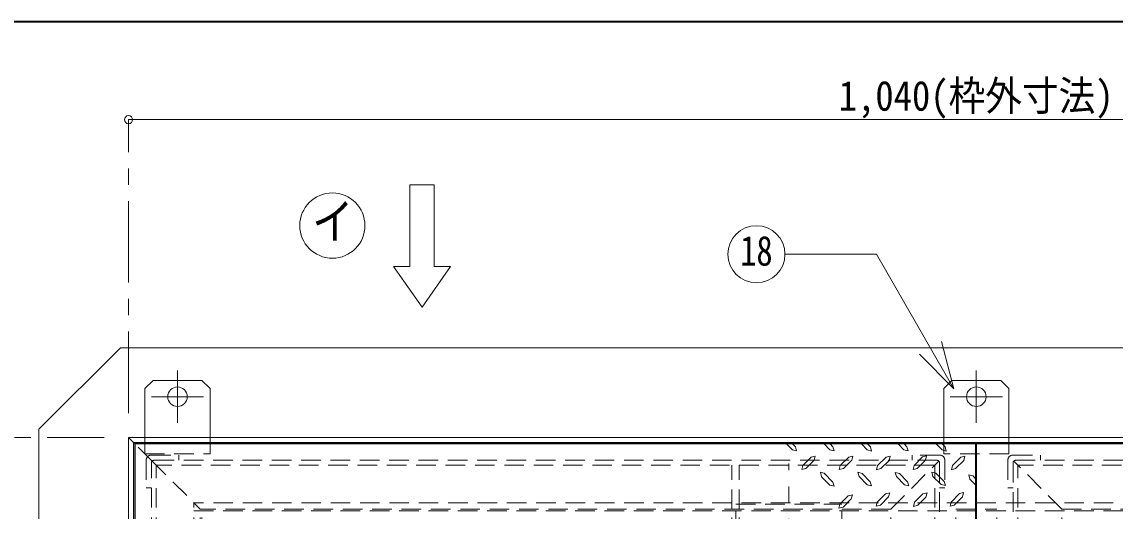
# Model space of a CAD drawing. Units: millimetres at full size, sheet at 1:10; details may follow other scales. Extents: x -2126 to 1924, y -1326 to 1484.
# Drawn here: x -1752 to -1081, y 1184 to 1484 of the extents above; entities that cross this region are included whole.
import ezdxf
from ezdxf.enums import TextEntityAlignment as Align

# ---------------------------------------------------------------- set-up
doc = ezdxf.new("R2010")
doc.units = ezdxf.units.MM
doc.header["$LTSCALE"] = 10
doc.header["$PDMODE"] = 32
doc.header["$PDSIZE"] = 5
doc.linetypes.add('CHAIN1', pattern=[8, 5, -1, 1, -1])
doc.linetypes.add('DASHED1', pattern=[1.8, 1.2, -0.6])
doc.layers.add('0-0_ﾚｲﾔ1', color=4, linetype='Continuous', lineweight=9)
doc.styles.add('ＭＳ ゴシック', font='')
doc.styles.get('ＭＳ ゴシック').set_extended_font_data('MS Gothic')

msp = doc.modelspace()

# ---------------------------------------------------------------- linework, layer by layer
at = {"layer": '0-0_ﾚｲﾔ1', "color": 1, "lineweight": 40}
for p, q in [((1923.78, 1484.05), (-2126.22, 1484.05)), ((-1166.22, 934.05), (-1166.22, 1225.05))]:
    msp.add_line(p, q, dxfattribs=at)
at = {"layer": '0-0_ﾚｲﾔ1'}
for p, q in [((-646.22, 1424.05), (-1686.22, 1424.05)), ((-1741.22, 1234.05), (-1691.22, 1284.05)), ((-1676.22, 1259.05), (-1671.22, 1264.05)), ((-1641.22, 1264.05), (-1671.22, 1264.05)), ((-1641.22, 1264.05), (-1636.22, 1259.05)), ((-1181.22, 1264.05), (-1186.22, 1259.05)), ((-1181.22, 1264.05), (-1151.22, 1264.05)), ((-1146.22, 1259.05), (-1151.22, 1264.05)), ((-1676.22, 1259.05), (-1676.22, 1229.05)), ((-1636.22, 1259.05), (-1636.22, 1229.05)), ((-1186.22, 1259.05), (-1186.22, 1229.05)), ((-1146.22, 1259.05), (-1146.22, 1229.05)), ((-1741.22, 1234.05), (-1741.22, 934.05)), ((-1683.22, 1226.05), (-1682.22, 1225.05)), ((-1282.61, 1225.05), (-1279, 1221.43)), ((-1276.43, 1220.79), (-1279, 1221.43)), ((-1278.92, 1225.05), (-1277.15, 1223.28)), ((-1277.15, 1223.28), (-1276.43, 1220.79)), ((-1259.63, 1225.05), (-1256.01, 1221.43)), ((-1253.44, 1220.79), (-1256.01, 1221.43)), ((-1255.93, 1225.05), (-1254.17, 1223.28)), ((-1254.17, 1223.28), (-1253.44, 1220.79)), ((-1236.73, 1225.05), (-1233.11, 1221.43)), ((-1230.54, 1220.71), (-1233.11, 1221.43)), ((-1232.95, 1225.05), (-1231.18, 1223.28)), ((-1231.18, 1223.28), (-1230.54, 1220.71)), ((-1214.09, 1225.05), (-1210.69, 1221.51)), ((-1208.12, 1220.87), (-1210.69, 1221.51)), ((-1210.45, 1225.05), (-1208.76, 1223.36)), ((-1208.76, 1223.36), (-1208.12, 1220.87)), ((-1190.85, 1225.05), (-1187.23, 1221.43)), ((-1184.66, 1220.71), (-1187.23, 1221.43)), ((-1187.15, 1225.05), (-1185.38, 1223.28)), ((-1185.38, 1223.28), (-1184.66, 1220.71)), ((-1270.72, 1210.02), (-1265.66, 1215.08)), ((-1247.74, 1210.02), (-1242.68, 1215.08)), ((-1224.84, 1209.94), (-1219.77, 1215)), ((-1202.42, 1210.1), (-1197.35, 1215.16)), ((-1178.95, 1209.94), (-1173.89, 1215)), ((-1272.65, 1211.87), (-1273.29, 1209.38)), ((-1270.72, 1210.02), (-1273.29, 1209.38)), ((-1259.59, 1207.12), (-1261.8, 1207.69)), ((-1261.09, 1204.83), (-1261.8, 1207.69)), ((-1259.59, 1207.12), (-1254.17, 1201.61)), ((-1249.67, 1211.87), (-1250.31, 1209.38)), ((-1247.74, 1210.02), (-1250.31, 1209.38)), ((-1238.18, 1205.12), (-1238.82, 1207.69)), ((-1236.33, 1207.05), (-1238.82, 1207.69)), ((-1226.76, 1211.79), (-1227.41, 1209.3)), ((-1224.84, 1209.94), (-1227.41, 1209.3)), ((-1215.27, 1205.04), (-1215.92, 1207.61)), ((-1213.43, 1206.97), (-1215.92, 1207.61)), ((-1204.35, 1211.95), (-1204.99, 1209.46)), ((-1202.42, 1210.1), (-1204.99, 1209.46)), ((-1192.85, 1205.2), (-1193.5, 1207.77)), ((-1191.01, 1207.13), (-1193.5, 1207.77)), ((-1191.01, 1207.13), (-1185.94, 1201.98)), ((-1180.88, 1211.79), (-1181.52, 1209.3)), ((-1178.95, 1209.94), (-1181.52, 1209.3)), ((-1261.09, 1204.83), (-1256.01, 1199.76)), ((-1259.23, 1206.75), (-1259.47, 1206.81)), ((-1254.17, 1201.61), (-1253.44, 1199.12)), ((-1238.18, 1205.12), (-1233.11, 1200.05)), ((-1236.33, 1207.05), (-1231.26, 1201.9)), ((-1231.26, 1201.9), (-1230.54, 1199.41)), ((-1215.27, 1205.04), (-1210.21, 1199.97)), ((-1213.43, 1206.97), (-1208.36, 1201.82)), ((-1208.36, 1201.82), (-1207.64, 1199.33)), ((-1192.85, 1205.2), (-1187.79, 1200.14)), ((-1185.94, 1201.98), (-1185.22, 1199.49)), ((-1168.26, 1205.44), (-1170.84, 1206.08)), ((-1170.11, 1203.51), (-1170.84, 1206.08)), ((-1170.11, 1203.51), (-1166.22, 1199.61)), ((-1168.26, 1205.44), (-1166.22, 1203.1)), ((-1253.44, 1199.12), (-1256.01, 1199.76)), ((-1230.54, 1199.41), (-1233.11, 1200.05)), ((-1207.64, 1199.33), (-1210.21, 1199.97)), ((-1185.22, 1199.49), (-1187.79, 1200.14)), ((-1249.91, 1188.16), (-1250.55, 1185.67)), ((-1247.98, 1186.31), (-1242.92, 1191.38)), ((-1227.01, 1189.37), (-1227.65, 1186.88)), ((-1225.08, 1187.52), (-1227.65, 1186.88)), ((-1225.08, 1187.52), (-1220.01, 1192.58)), ((-1204.1, 1189.29), (-1204.75, 1186.8)), ((-1202.18, 1187.44), (-1204.75, 1186.8)), ((-1202.18, 1187.44), (-1197.11, 1192.5)), ((-1181.68, 1189.45), (-1182.33, 1186.96)), ((-1179.76, 1187.6), (-1182.33, 1186.96)), ((-1179.76, 1187.6), (-1174.69, 1192.66)), ((-1247.98, 1186.31), (-1250.55, 1185.67))]:
    msp.add_line(p, q, dxfattribs=at)
at = {"layer": '0-0_ﾚｲﾔ1', "linetype": 'CHAIN1'}
for p, q in [((-1686.22, 1244.05), (-1686.22, 1424.05)), ((-1656.22, 1270.05), (-1656.22, 1238.05)), ((-1166.22, 1270.05), (-1166.22, 1238.05)), ((-1640.22, 1254.05), (-1672.22, 1254.05)), ((-1182.22, 1254.05), (-1150.22, 1254.05)), ((-2056.22, 1229.05), (-1701.22, 1229.05)), ((-1281.22, 1129.05), (-1281.22, 1213.05))]:
    msp.add_line(p, q, dxfattribs=at)
at = {"layer": '0-0_ﾚｲﾔ1', "color": 7, "lineweight": 18}
for p, q in [((-1513.72, 1384.05), (-1498.72, 1384.05)), ((-1513.72, 1384.05), (-1513.72, 1334.05)), ((-1227.53, 1341.46), (-1283.6, 1341.46)), ((-1179.92, 1258.99), (-1227.53, 1341.46)), ((-1506.22, 1309.05), (-1523.72, 1334.05)), ((-1523.72, 1334.05), (-1513.72, 1334.05)), ((-1506.22, 1309.05), (-1488.72, 1334.05)), ((-1179.92, 1258.99), (-1187.68, 1287.97)), ((-1179.92, 1258.99), (-1201.13, 1280.2)), ((-1683.22, 1226.05), (-1686.22, 1229.05)), ((-646.22, 1229.05), (-1686.22, 1229.05)), ((-1686.22, 1229.05), (-1686.22, 934.05)), ((-649.22, 1226.05), (-1683.22, 1226.05)), ((-1683.22, 1226.05), (-1683.22, 934.05))]:
    msp.add_line(p, q, dxfattribs=at)
at = {"layer": '0-0_ﾚｲﾔ1', "linetype": 'DASHED1'}
for p, q in [((-1676.22, 1229.05), (-1676.22, 1219.05)), ((-1636.22, 1229.05), (-1636.22, 1219.05)), ((-1186.22, 1229.05), (-1186.22, 1219.05)), ((-1146.22, 1229.05), (-1146.22, 1219.05)), ((-1671.75, 1214.58), (-1682.22, 1225.05)), ((-1676.22, 1219.05), (-1636.22, 1219.05)), ((-1675.42, 1215.05), (-1675.42, 1198.25)), ((-1672.22, 1218.25), (-1655.42, 1218.25)), ((-1655.42, 1218.25), (-1655.42, 1215.05)), ((-1205.52, 1218.25), (-1205.52, 1215.05)), ((-1188.72, 1218.25), (-1205.52, 1218.25)), ((-1146.22, 1219.05), (-1186.22, 1219.05)), ((-1185.52, 1215.05), (-1185.52, 1198.25)), ((-1146.92, 1215.05), (-1146.92, 1198.25)), ((-1143.72, 1218.25), (-1126.92, 1218.25)), ((-1126.92, 1218.25), (-1126.92, 1215.05)), ((-1191.72, 1212.05), (-1669.22, 1212.05)), ((-1669.22, 934.05), (-1669.22, 1212.05)), ((-1316.22, 1185.05), (-1316.22, 1212.05)), ((-1311.72, 1185.05), (-1311.72, 1212.05)), ((-1191.72, 934.05), (-1191.72, 1212.05)), ((-663.22, 1212.05), (-1140.72, 1212.05)), ((-1140.72, 934.05), (-1140.72, 1212.05)), ((-1672.22, 1198.25), (-1675.42, 1198.25)), ((-1188.72, 1198.25), (-1185.52, 1198.25)), ((-1143.72, 1198.25), (-1146.92, 1198.25)), ((-686.22, 1189.05), (-1646.22, 1189.05)), ((-1646.22, 934.05), (-1646.22, 1189.05)), ((-1313.72, 1188.05), (-1248.72, 1188.05)), ((-1313.72, 1154.05), (-1313.72, 1188.05)), ((-1248.72, 1154.05), (-1248.72, 1188.05)), ((-1646.22, 1184.05), (-686.22, 1184.05)), ((-1641.22, 934.05), (-1641.22, 1184.05))]:
    msp.add_line(p, q, dxfattribs=at)
at = {"layer": '0-0_ﾚｲﾔ1', "color": 5, "lineweight": 25}
for p in [(-650.22, 1225.05), (-1682.22, 934.05)]:
    msp.add_line(p, (-1682.22, 1225.05), dxfattribs=at)
at = {"layer": '0-0_ﾚｲﾔ1', "color": 7, "linetype": 'DASHED1', "lineweight": 18}
for p, q in [((-1671.75, 1214.58), (-1642.22, 1185.05)), ((-1190.32, 1215.05), (-1670.62, 1215.05)), ((-1218.72, 1185.05), (-1189.18, 1214.58)), ((-1113.72, 1185.05), (-1143.25, 1214.58)), ((-1142.12, 1215.05), (-661.82, 1215.05)), ((-1672.22, 934.05), (-1672.22, 1213.45)), ((-1188.72, 1213.45), (-1188.72, 934.05)), ((-1143.72, 1213.45), (-1143.72, 934.05)), ((-1218.72, 1185.05), (-1642.22, 1185.05)), ((-1642.22, 934.05), (-1642.22, 1185.05)), ((-1316.22, 934.05), (-1316.22, 1185.05)), ((-1311.72, 934.05), (-1311.72, 1185.05)), ((-1218.72, 934.05), (-1218.72, 1185.05)), ((-1178.72, 1185.05), (-1153.72, 1185.05)), ((-1178.72, 934.05), (-1178.72, 1185.05)), ((-1153.72, 934.05), (-1153.72, 1185.05)), ((-1113.72, 1185.05), (-690.22, 1185.05)), ((-1113.72, 934.05), (-1113.72, 1185.05))]:
    msp.add_line(p, q, dxfattribs=at)
at = {"layer": '0-0_ﾚｲﾔ1', "color": 7, "lineweight": 18}
msp.add_lwpolyline([(-1498.72, 1384.05), (-1498.72, 1334.05), (-1488.72, 1334.05)], dxfattribs=at)
at = {"layer": '0-0_ﾚｲﾔ1'}
for points in [[(-591.22, 1234.05), (-641.22, 1284.05), (-1691.22, 1284.05)], [(-1272.65, 1211.87), (-1267.51, 1217.01), (-1265.01, 1217.65), (-1265.66, 1215.08)], [(-1249.67, 1211.87), (-1244.52, 1217.01), (-1242.03, 1217.65), (-1242.68, 1215.08)], [(-1226.76, 1211.79), (-1221.62, 1216.93), (-1219.13, 1217.57), (-1219.77, 1215)], [(-1204.35, 1211.95), (-1199.2, 1217.09), (-1196.71, 1217.73), (-1197.35, 1215.16)], [(-1180.88, 1211.79), (-1175.74, 1216.93), (-1173.25, 1217.57), (-1173.89, 1215)], [(-1249.91, 1188.16), (-1244.76, 1193.3), (-1242.27, 1193.95), (-1242.92, 1191.38)], [(-1227.01, 1189.37), (-1221.86, 1194.51), (-1219.37, 1195.15), (-1220.01, 1192.58)], [(-1204.1, 1189.29), (-1198.96, 1194.43), (-1196.47, 1195.07), (-1197.11, 1192.5)], [(-1181.68, 1189.45), (-1176.54, 1194.59), (-1174.05, 1195.23), (-1174.69, 1192.66)]]:
    msp.add_lwpolyline(points, dxfattribs=at)
at = {"layer": '0-0_ﾚｲﾔ1', "color": 7, "lineweight": 18}
for centre, radius in [((-1561.22, 1359.05), 20), ((-1301.1, 1341.46), 17.5)]:
    msp.add_circle(centre, radius, dxfattribs=at)
at = {"layer": '0-0_ﾚｲﾔ1'}
for centre in [(-1656.22, 1254.05), (-1166.22, 1254.05)]:
    msp.add_circle(centre, 6, dxfattribs=at)
at = {"layer": '0-0_ﾚｲﾔ1', "linetype": 'DASHED1'}
for centre, start, end in [((-1672.22, 1215.05), 90, 180), ((-1188.72, 1215.05), 0, 90), ((-1143.72, 1215.05), 90, 180)]:
    msp.add_arc(centre, 3.2, start, end, dxfattribs=at)
at = {"layer": '0-0_ﾚｲﾔ1', "color": 7, "linetype": 'DASHED1', "lineweight": 18}
for centre, start, end in [((-1670.62, 1213.45), 90, 180), ((-1190.32, 1213.45), 0, 90), ((-1142.12, 1213.45), 90, 180)]:
    msp.add_arc(centre, 1.6, start, end, dxfattribs=at)
at = {"layer": '0-0_ﾚｲﾔ1', "color": 1}
msp.add_point((-1686.22, 1424.05), dxfattribs=at)

# ---------------------------------------------------------------- texts
at = {"layer": '0-0_ﾚｲﾔ1', "color": 7, "style": 'ＭＳ ゴシック'}
for s, height, width, p in [('1,040(枠外寸法)', 18.33, 0.9, (-1250.59, 1424.05)), ('イ', 21.99, 0.85, (-1573.72, 1344.05)), ('18', 18.33, 0.8, (-1311.1, 1328.96))]:
    msp.add_text(s, height=height, dxfattribs=dict(at, width=width)).set_placement(p, align=Align.BOTTOM_LEFT)

doc.saveas('drawing.dxf')
